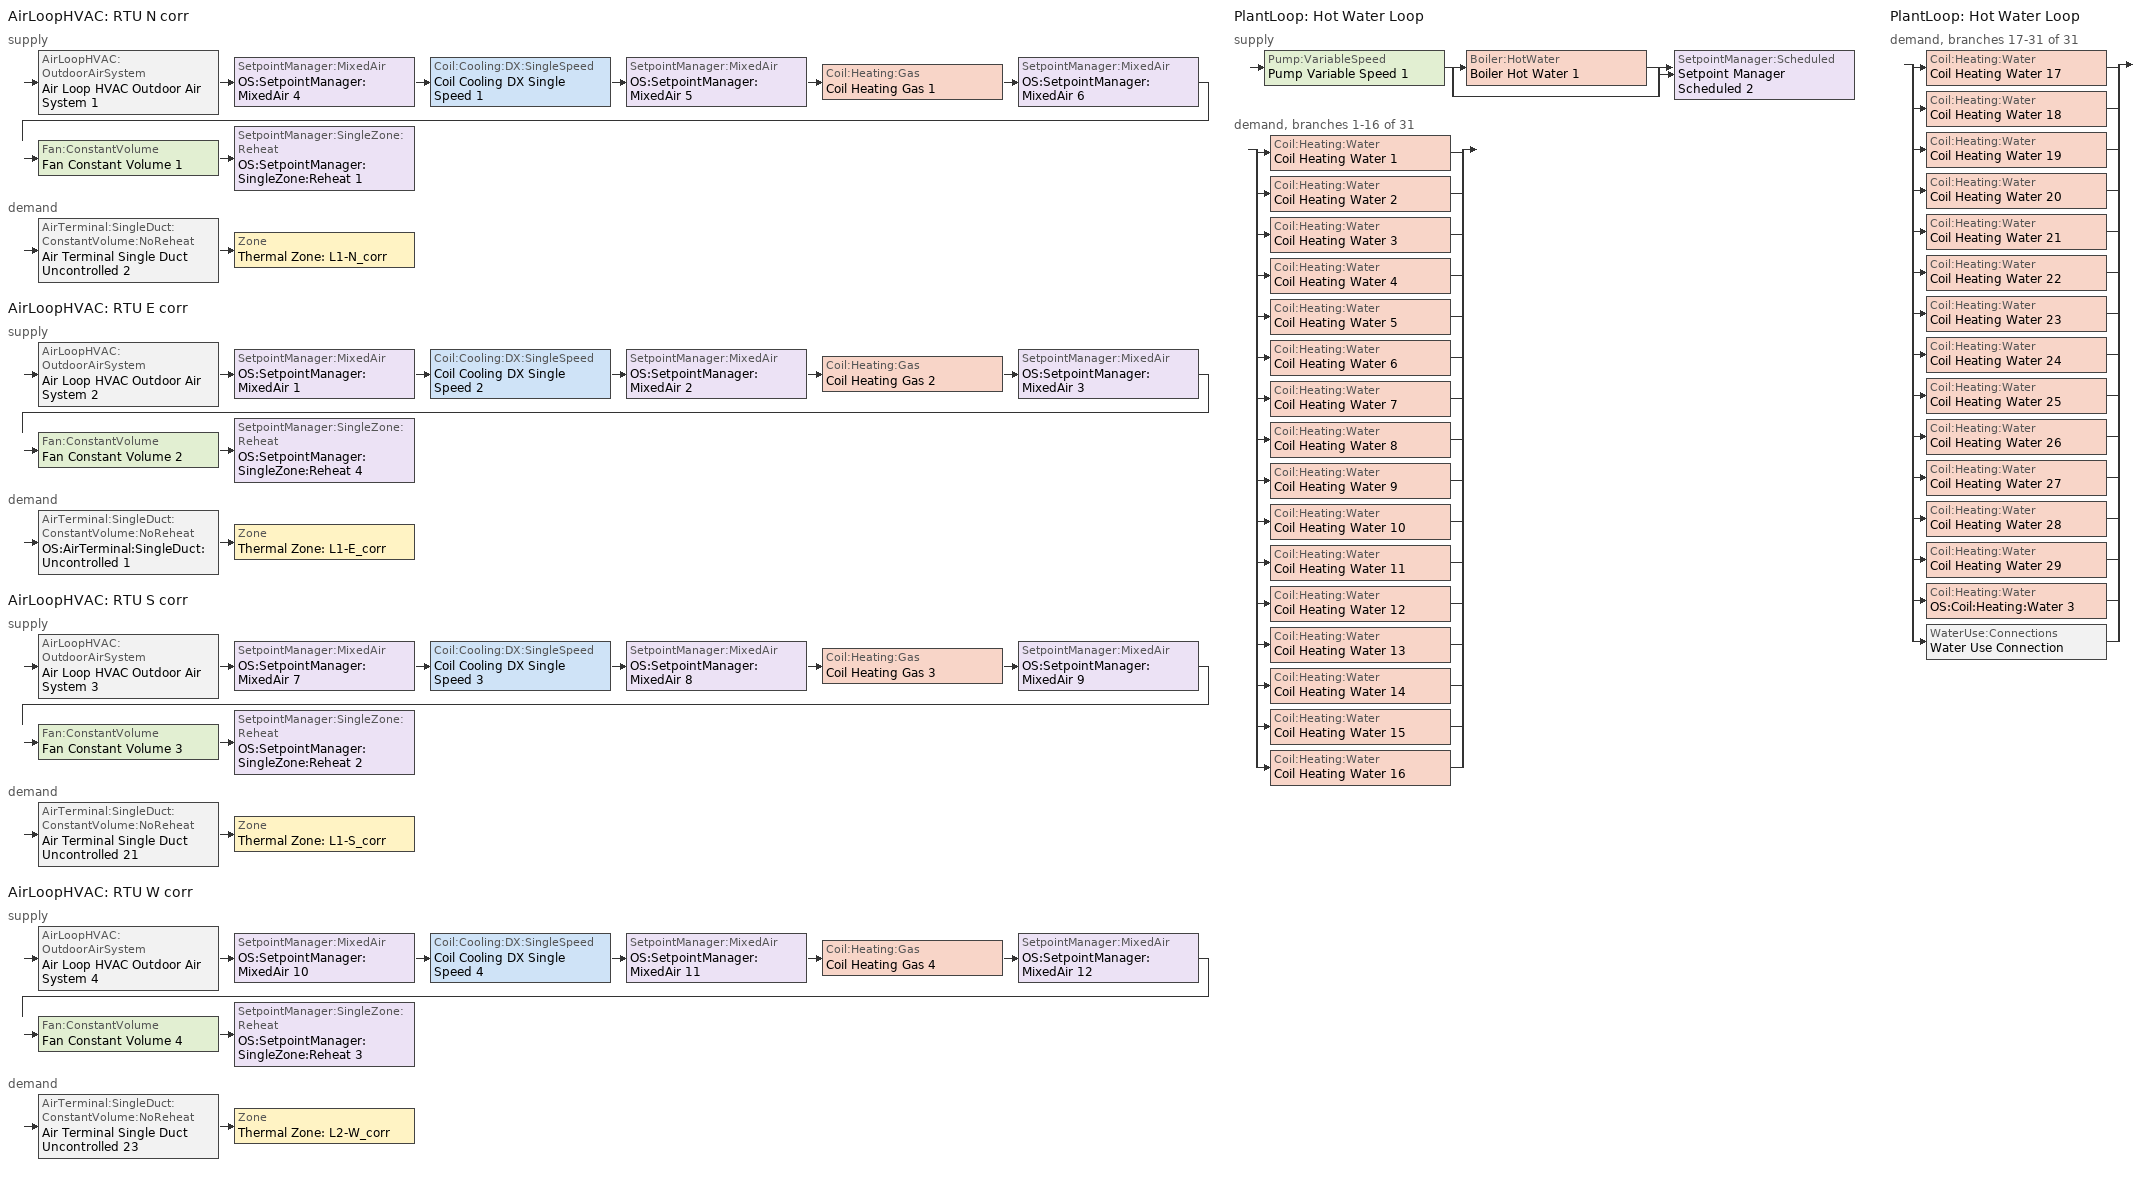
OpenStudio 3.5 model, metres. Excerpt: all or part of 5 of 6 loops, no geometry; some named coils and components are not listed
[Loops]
AirLoopHVAC 'RTU N corr'
 supply: AirLoopHVAC:OutdoorAirSystem 'Air Loop HVAC Outdoor Air System 1' > SetpointManager:MixedAir 'OS:SetpointManager:MixedAir 4' > Coil:Cooling:DX:SingleSpeed 'Coil Cooling DX Single Speed 1' > SetpointManager:MixedAir 'OS:SetpointManager:MixedAir 5' > Coil:Heating:Gas 'Coil Heating Gas 1' > SetpointManager:MixedAir 'OS:SetpointManager:MixedAir 6' > Fan:ConstantVolume 'Fan Constant Volume 1' > SetpointManager:SingleZone:Reheat 'OS:SetpointManager:SingleZone:Reheat 1'
 demand: AirTerminal:SingleDuct:ConstantVolume:NoReheat 'Air Terminal Single Duct Uncontrolled 2' > Zone 'Thermal Zone: L1-N_corr'
AirLoopHVAC 'RTU E corr'
 supply: AirLoopHVAC:OutdoorAirSystem 'Air Loop HVAC Outdoor Air System 2' > SetpointManager:MixedAir 'OS:SetpointManager:MixedAir 1' > Coil:Cooling:DX:SingleSpeed 'Coil Cooling DX Single Speed 2' > SetpointManager:MixedAir 'OS:SetpointManager:MixedAir 2' > Coil:Heating:Gas 'Coil Heating Gas 2' > SetpointManager:MixedAir 'OS:SetpointManager:MixedAir 3' > Fan:ConstantVolume 'Fan Constant Volume 2' > SetpointManager:SingleZone:Reheat 'OS:SetpointManager:SingleZone:Reheat 4'
 demand: AirTerminal:SingleDuct:ConstantVolume:NoReheat 'OS:AirTerminal:SingleDuct:Uncontrolled 1' > Zone 'Thermal Zone: L1-E_corr'
AirLoopHVAC 'RTU S corr'
 supply: AirLoopHVAC:OutdoorAirSystem 'Air Loop HVAC Outdoor Air System 3' > SetpointManager:MixedAir 'OS:SetpointManager:MixedAir 7' > Coil:Cooling:DX:SingleSpeed 'Coil Cooling DX Single Speed 3' > SetpointManager:MixedAir 'OS:SetpointManager:MixedAir 8' > Coil:Heating:Gas 'Coil Heating Gas 3' > SetpointManager:MixedAir 'OS:SetpointManager:MixedAir 9' > Fan:ConstantVolume 'Fan Constant Volume 3' > SetpointManager:SingleZone:Reheat 'OS:SetpointManager:SingleZone:Reheat 2'
 demand: AirTerminal:SingleDuct:ConstantVolume:NoReheat 'Air Terminal Single Duct Uncontrolled 21' > Zone 'Thermal Zone: L1-S_corr'
AirLoopHVAC 'RTU W corr'
 supply: AirLoopHVAC:OutdoorAirSystem 'Air Loop HVAC Outdoor Air System 4' > SetpointManager:MixedAir 'OS:SetpointManager:MixedAir 10' > Coil:Cooling:DX:SingleSpeed 'Coil Cooling DX Single Speed 4' > SetpointManager:MixedAir 'OS:SetpointManager:MixedAir 11' > Coil:Heating:Gas 'Coil Heating Gas 4' > SetpointManager:MixedAir 'OS:SetpointManager:MixedAir 12' > Fan:ConstantVolume 'Fan Constant Volume 4' > SetpointManager:SingleZone:Reheat 'OS:SetpointManager:SingleZone:Reheat 3'
 demand: AirTerminal:SingleDuct:ConstantVolume:NoReheat 'Air Terminal Single Duct Uncontrolled 23' > Zone 'Thermal Zone: L2-W_corr'
PlantLoop 'Hot Water Loop'
 supply: Pump:VariableSpeed 'Pump Variable Speed 1' > split
  | Boiler:HotWater 'Boiler Hot Water 1'
  | bypass
  join > SetpointManager:Scheduled 'Setpoint Manager Scheduled 2'
 demand, branches 1-16 of 31: split
  | Coil:Heating:Water 'Coil Heating Water 1'
  | Coil:Heating:Water 'Coil Heating Water 2'
  | Coil:Heating:Water 'Coil Heating Water 3'
  | Coil:Heating:Water 'Coil Heating Water 4'
  | Coil:Heating:Water 'Coil Heating Water 5'
  | Coil:Heating:Water 'Coil Heating Water 6'
  | Coil:Heating:Water 'Coil Heating Water 7'
  | Coil:Heating:Water 'Coil Heating Water 8'
  | Coil:Heating:Water 'Coil Heating Water 9'
  | Coil:Heating:Water 'Coil Heating Water 10'
  | Coil:Heating:Water 'Coil Heating Water 11'
  | Coil:Heating:Water 'Coil Heating Water 12'
  | Coil:Heating:Water 'Coil Heating Water 13'
  | Coil:Heating:Water 'Coil Heating Water 14'
  | Coil:Heating:Water 'Coil Heating Water 15'
  | Coil:Heating:Water 'Coil Heating Water 16'
PlantLoop 'Hot Water Loop'
 demand, branches 17-31 of 31: split
  | Coil:Heating:Water 'Coil Heating Water 17'
  | Coil:Heating:Water 'Coil Heating Water 18'
  | Coil:Heating:Water 'Coil Heating Water 19'
  | Coil:Heating:Water 'Coil Heating Water 20'
  | Coil:Heating:Water 'Coil Heating Water 21'
  | Coil:Heating:Water 'Coil Heating Water 22'
  | Coil:Heating:Water 'Coil Heating Water 23'
  | Coil:Heating:Water 'Coil Heating Water 24'
  | Coil:Heating:Water 'Coil Heating Water 25'
  | Coil:Heating:Water 'Coil Heating Water 26'
  | Coil:Heating:Water 'Coil Heating Water 27'
  | Coil:Heating:Water 'Coil Heating Water 28'
  | Coil:Heating:Water 'Coil Heating Water 29'
  | Coil:Heating:Water 'OS:Coil:Heating:Water 3'
  | WaterUse:Connections 'Water Use Connection'
[Sizing:Zone] Zone Cooling Design Supply Air Temperature Input Method=SupplyAirTemperature; Zone Cooling Design Supply Air Temperature {C}=14; Zone Cooling Design Supply Air Temperature Difference {deltaC}=11.11; Zone Heating Design Supply Air Temperature Input Method=SupplyAirTemperature; Zone Heating Design Supply Air Temperature {C}=40; Zone Heating Design Supply Air Temperature Difference {deltaC}=11.11; Zone Cooling Design Supply Air Humidity Ratio {kg-H2O/kg-air}=0.0085; Zone Heating Design Supply Air Humidity Ratio {kg-H2O/kg-air}=0.008; Heating Design Air Flow Method=DesignDay; Account for Dedicated Outdoor Air System=No; Dedicated Outdoor Air System Control Strategy=NeutralSupplyAir; Dedicated Outdoor Air Low Setpoint Temperature for Design {C}=Autosize; Dedicated Outdoor Air High Setpoint Temperature for Design {C}=Autosize; Zone Load Sizing Method=Sensible Load Only No Latent Load; Zone Latent Cooling Design Supply Air Humidity Ratio Input Method=HumidityRatioDifference; Zone Cooling Design Supply Air Humidity Ratio Difference {kgWater/kgDryAir}=0.005; Zone Latent Heating Design Supply Air Humidity Ratio Input Method=HumidityRatioDifference; Zone Humidification Design Supply Air Humidity Ratio Difference {kgWater/kgDryAir}=0.005
Thermal Zone: L1-W_ret; Thermal Zone: L2-E_apt_in; Thermal Zone: L4-S_apt_in; Thermal Zone: L2-W_corr; Thermal Zone: L4-EN_apt_out; Thermal Zone: L4-E_apt_in; Thermal Zone: L4-W_apt_out; Thermal Zone: L4-S_apt_out; Thermal Zone: L3-E_apt_in; Thermal Zone: L4-N_apt_in; Thermal Zone: L1-ES_apt; Thermal Zone: L3-N_apt_out; Thermal Zone: L1-S_corr; Thermal Zone: L3-S_apt_out; Thermal Zone: L1-EN_apt; Thermal Zone: L2-N_apt_out; Thermal Zone: L2-N_apt_in; Thermal Zone: L3-N_apt_in; Thermal Zone: L1-SW_apt; Thermal Zone: L4-N_apt_out; Thermal Zone: L3-S_apt_in; Thermal Zone: L2-W_apt_in; Thermal Zone: L3-W_apt_in; Thermal Zone: L1-N_corr; Thermal Zone: L3-EN_apt_out; Thermal Zone: L4-ES_apt_out; Thermal Zone: L1-S_apt; Thermal Zone: L3-ES_apt_out; Thermal Zone: L1-E_corr; Thermal Zone: L3-W_apt_out; Thermal Zone: L2-W_apt_out; Thermal Zone: L2-S_apt_in; Thermal Zone: L1-N_apt_out; Thermal Zone: L4-W_apt_in
[Zone equipment]
Thermal Zone: L1-W_ret: OS:ZoneHVAC:PackagedTerminalAirConditioner 1
Thermal Zone: L2-E_apt_in: Zone HVAC Four Pipe Fan Coil 15
Thermal Zone: L4-S_apt_in: Zone HVAC Four Pipe Fan Coil 4
Thermal Zone: L2-W_corr: Air Terminal Single Duct Uncontrolled 23
Thermal Zone: L4-EN_apt_out: Zone HVAC Four Pipe Fan Coil 9
Thermal Zone: L4-E_apt_in: Zone HVAC Four Pipe Fan Coil 7
Thermal Zone: L4-W_apt_out: Zone HVAC Four Pipe Fan Coil 1
Thermal Zone: L4-S_apt_out: Zone HVAC Four Pipe Fan Coil 3
Thermal Zone: L3-E_apt_in: Zone HVAC Four Pipe Fan Coil 23
Thermal Zone: L4-N_apt_in: Zone HVAC Four Pipe Fan Coil 6
Thermal Zone: L1-ES_apt: Zone HVAC Four Pipe Fan Coil 11
Thermal Zone: L3-N_apt_out: Zone HVAC Four Pipe Fan Coil 25
Thermal Zone: L1-S_corr: Air Terminal Single Duct Uncontrolled 21
Thermal Zone: L3-S_apt_out: Zone HVAC Four Pipe Fan Coil 27
Thermal Zone: L1-EN_apt: Zone HVAC Four Pipe Fan Coil 10
Thermal Zone: L2-N_apt_out: Zone HVAC Four Pipe Fan Coil 17
Thermal Zone: L2-N_apt_in: Zone HVAC Four Pipe Fan Coil 16
Thermal Zone: L3-N_apt_in: Zone HVAC Four Pipe Fan Coil 24
Thermal Zone: L1-SW_apt: Zone HVAC Four Pipe Fan Coil 13
Thermal Zone: L4-N_apt_out: Zone HVAC Four Pipe Fan Coil 5
Thermal Zone: L3-S_apt_in: Zone HVAC Four Pipe Fan Coil 26
Thermal Zone: L2-W_apt_in: Zone HVAC Four Pipe Fan Coil 19
Thermal Zone: L3-W_apt_in: Zone HVAC Four Pipe Fan Coil 28
Thermal Zone: L1-N_corr: Air Terminal Single Duct Uncontrolled 2
Thermal Zone: L3-EN_apt_out: Zone HVAC Four Pipe Fan Coil 21
Thermal Zone: L4-ES_apt_out: Zone HVAC Four Pipe Fan Coil 8
Thermal Zone: L1-S_apt: Zone HVAC Four Pipe Fan Coil 14
Thermal Zone: L3-ES_apt_out: Zone HVAC Four Pipe Fan Coil 22
Thermal Zone: L1-E_corr: OS:AirTerminal:SingleDuct:Uncontrolled 1
Thermal Zone: L3-W_apt_out: Zone HVAC Four Pipe Fan Coil 29
Thermal Zone: L2-W_apt_out: Zone HVAC Four Pipe Fan Coil 20
Thermal Zone: L2-S_apt_in: Zone HVAC Four Pipe Fan Coil 18
Thermal Zone: L1-N_apt_out: Zone HVAC Four Pipe Fan Coil 12
Thermal Zone: L4-W_apt_in: Zone HVAC Four Pipe Fan Coil 2
[AirLoopHVAC] Design Supply Air Flow Rate {m3/s}=AutoSize; Design Return Air Flow Fraction of Supply Air Flow=1
Name | Availability Schedule
RTU N corr; RTU S corr; RTU W corr | Always On Discrete
RTU E corr | Always On
[Sizing:System] Type of Load to Size On=Total; Central Heating Maximum System Air Flow Ratio=1; Preheat Design Temperature {C}=7; Preheat Design Humidity Ratio {kg-H2O/kg-Air}=0.008; Precool Design Temperature {C}=12.8; Precool Design Humidity Ratio {kg-H2O/kg-Air}=0.008; Central Cooling Design Supply Air Temperature {C}=12.8; Central Heating Design Supply Air Temperature {C}=40; Sizing Option=NonCoincident; 100% Outdoor Air in Cooling=Yes; 100% Outdoor Air in Heating=Yes; Central Cooling Design Supply Air Humidity Ratio {kg-H2O/kg-Air}=0.0085; Central Heating Design Supply Air Humidity Ratio {kg-H2O/kg-Air}=0.008; Cooling Design Air Flow Method=DesignDay; Cooling Design Air Flow Rate {m3/s}=0; Heating Design Air Flow Method=DesignDay; Heating Design Air Flow Rate {m3/s}=0; System Outdoor Air Method=ZoneSum; Zone Maximum Outdoor Air Fraction=1; Cooling Supply Air Flow Rate Per Floor Area {m3/s-m2}=0.00996765; Cooling Fraction of Autosized Cooling Supply Air Flow Rate=1; Cooling Supply Air Flow Rate Per Unit Cooling Capacity {m3/s-W}=3.94755e-05; Heating Supply Air Flow Rate Per Floor Area {m3/s-m2}=0.00996765; Heating Fraction of Autosized Heating Supply Air Flow Rate=1; Heating Fraction of Autosized Cooling Supply Air Flow Rate=1; Heating Supply Air Flow Rate Per Unit Heating Capacity {m3/s-W}=3.15882e-05; Cooling Design Capacity Method=CoolingDesignCapacity; Cooling Design Capacity {W}=Autosize; Cooling Design Capacity Per Floor Area {W/m2}=234.7; Fraction of Autosized Cooling Design Capacity=1; Heating Design Capacity Method=HeatingDesignCapacity; Heating Design Capacity {W}=Autosize; Heating Design Capacity Per Floor Area {W/m2}=157; Fraction of Autosized Heating Design Capacity=1; Central Cooling Capacity Control Method=OnOff
Name | Design Outdoor Air Flow Rate {m3/s}
RTU N corr | 0
RTU E corr; RTU S corr; RTU W corr | Autosize
[Fan:ConstantVolume] Maximum Flow Rate {m3/s}=AutoSize
Name | Availability Schedule | Pressure Rise {Pa}
Fan Constant Volume 1; Fan Constant Volume 2; Fan Constant Volume 3; Fan Constant Volume 4 | Always On Discrete | 500
Fan Constant Volume 5; Fan Constant Volume 6; Fan Constant Volume 7; Fan Constant Volume 8; Fan Constant Volume 9; Fan Constant Volume 10; Fan Constant Volume 11; Fan Constant Volume 12; Fan Constant Volume 13; Fan Constant Volume 14; Fan Constant Volume 15; Fan Constant Volume 16; Fan Constant Volume 17; Fan Constant Volume 18; OS:Fan:ConstantVolume 4; Fan Constant Volume 19; Fan Constant Volume 20; Fan Constant Volume 21; Fan Constant Volume 22; Fan Constant Volume 23; Fan Constant Volume 24; Fan Constant Volume 25; Fan Constant Volume 26; Fan Constant Volume 27; Fan Constant Volume 28; Fan Constant Volume 29; Fan Constant Volume 30; Fan Constant Volume 31; Fan Constant Volume 32; Fan Constant Volume 33 | Always On Discrete 1
[Coil:Heating:Gas] Availability Schedule=Always On Discrete; Gas Burner Efficiency=0.8; Nominal Capacity {W}=AutoSize; Parasitic Electric Load {W}=0; Parasitic Gas Load {W}=0
Coil Heating Gas 1; Coil Heating Gas 2; Coil Heating Gas 3; Coil Heating Gas 4
[Coil:Cooling:DX:SingleSpeed] Rated COP {W/W}=3; Rated Evaporator Fan Power Per Volume Flow Rate 2017 {W/(m3/s)}=773.3; Rated Evaporator Fan Power Per Volume Flow Rate 2023 {W/(m3/s)}=934.4; Minimum Outdoor Dry-Bulb Temperature for Compressor Operation {C}=-25; Nominal Time for Condensate Removal to Begin {s}=0; Ratio of Initial Moisture Evaporation Rate and Steady State Latent Capacity=0; Maximum Cycling Rate {cycles/hr}=0; Latent Capacity Time Constant {s}=0; Condenser Type=AirCooled; Evaporative Condenser Effectiveness=0; Evaporative Condenser Air Flow Rate {m3/s}=Autosize; Evaporative Condenser Pump Rated Power Consumption {W}=Autosize; Crankcase Heater Capacity {W}=0; Maximum Outdoor Dry-Bulb Temperature for Crankcase Heater Operation {C}=0; Basin Heater Capacity {W/K}=0; Basin Heater Setpoint Temperature {C}=10
Name | Availability Schedule | Rated Total Cooling Capacity {W} | Rated Sensible Heat Ratio | Rated Air Flow Rate {m3/s} | Total Cooling Capacity Function of Temperature Curve | Total Cooling Capacity Function of Flow Fraction Curve | Energy Input Ratio Function of Temperature Curve | Energy Input Ratio Function of Flow Fraction Curve | Part Load Fraction Correlation Curve
Coil Cooling DX Single Speed 1 | Always On Discrete | autosize | autosize | autosize | Curve Biquadratic 1 | Curve Quadratic 1 | Curve Biquadratic 2 | Curve Quadratic 2 | Curve Quadratic 3
Coil Cooling DX Single Speed 2 | Always On Discrete | autosize | autosize | autosize | Curve Biquadratic 3 | Curve Quadratic 4 | Curve Biquadratic 4 | Curve Quadratic 5 | Curve Quadratic 6
Coil Cooling DX Single Speed 3 | Always On Discrete | autosize | autosize | autosize | Curve Biquadratic 5 | Curve Quadratic 7 | Curve Biquadratic 6 | Curve Quadratic 8 | Curve Quadratic 9
Coil Cooling DX Single Speed 4 | Always On Discrete | autosize | autosize | autosize | Curve Biquadratic 7 | Curve Quadratic 10 | Curve Biquadratic 8 | Curve Quadratic 11 | Curve Quadratic 12
OS:Coil:Cooling:DX:SingleSpeed 4 | Always On Discrete 1 | Autosize | Autosize | Autosize | OS:Curve:Biquadratic 13 | OS:Curve:Quadratic 17 | OS:Curve:Biquadratic 14 | OS:Curve:Quadratic 18 | OS:Curve:Quadratic 19
[Controller:OutdoorAir] Minimum Outdoor Air Flow Rate {m3/s}=Autosize; Maximum Outdoor Air Flow Rate {m3/s}=Autosize; Economizer Control Type=FixedDryBulb; Economizer Control Action Type=MinimumFlowWithBypass; Economizer Maximum Limit Dry-Bulb Temperature {C}=28; Economizer Maximum Limit Enthalpy {J/kg}=64000; Economizer Minimum Limit Dry-Bulb Temperature {C}=-100; Lockout Type=NoLockout; Minimum Limit Type=FixedMinimum; Minimum Outdoor Air Schedule=Always On Discrete; High Humidity Control=No; Heat Recovery Bypass Control Type=BypassWhenOAFlowGreaterThanMinimum
Name | Controller Mechanical Ventilation
Controller Outdoor Air 1 | Controller Mechanical Ventilation 1
Controller Outdoor Air 2 | Controller Mechanical Ventilation 2
Controller Outdoor Air 3 | Controller Mechanical Ventilation 3
Controller Outdoor Air 4 | Controller Mechanical Ventilation 4
[Controller:MechanicalVentilation] Availability Schedule=Always On Discrete; System Outdoor Air Method=ZoneSum
Controller Mechanical Ventilation 1; Controller Mechanical Ventilation 2; Controller Mechanical Ventilation 3; Controller Mechanical Ventilation 4
[AirLoopHVAC:OutdoorAirSystem]
Name | Controller
Air Loop HVAC Outdoor Air System 1 | Controller Outdoor Air 1
Air Loop HVAC Outdoor Air System 2 | Controller Outdoor Air 2
Air Loop HVAC Outdoor Air System 3 | Controller Outdoor Air 3
Air Loop HVAC Outdoor Air System 4 | Controller Outdoor Air 4
[AirTerminal:SingleDuct:ConstantVolume:NoReheat] Maximum Air Flow Rate {m3/s}=AutoSize
Name | Availability Schedule
Air Terminal Single Duct Uncontrolled 2; Air Terminal Single Duct Uncontrolled 21; Air Terminal Single Duct Uncontrolled 23 | Always On Discrete
OS:AirTerminal:SingleDuct:Uncontrolled 1 | Always On Discrete 1
[WaterUse:Equipment]
Bathroom Sink 2: Water Use Equipment Definition=ES MF Prop Apt GPM; Flow Rate Fraction Schedule=Mid-riseApartment Apartment Dhw - MFHR
[WaterUse:Equipment:Definition]
ES MF Prop Apt GPM: Peak Flow Rate {m3/s}=0.000528581; Target Temperature Schedule=Water Heater Setpoint Temperature
[SetpointManager:MixedAir]
OS:SetpointManager:MixedAir 1: Control Variable=Temperature
[SetpointManager:SingleZone:Reheat] Minimum Supply Air Temperature {C}=-99; Maximum Supply Air Temperature {C}=99
Name | Control Zone
OS:SetpointManager:SingleZone:Reheat 1 | Thermal Zone: L1-N_corr
OS:SetpointManager:SingleZone:Reheat 2 | Thermal Zone: L1-S_corr
OS:SetpointManager:SingleZone:Reheat 3 | Thermal Zone: L2-W_corr
OS:SetpointManager:SingleZone:Reheat 4 | Thermal Zone: L1-E_corr
[PlantLoop]
Hot Water Loop: Fluid Type=Water; Glycol Concentration=0; Maximum Loop Flow Rate {m3/s}=0.0145; Plant Loop Volume {m3}=Autocalculate; Load Distribution Scheme=Optimal
[Sizing:Plant]
Hot Water Loop: Loop Type=Heating; Design Loop Exit Temperature {C}=60; Loop Design Temperature Difference {deltaC}=11; Sizing Option=NonCoincident; Zone Timesteps in Averaging Window=1; Coincident Sizing Factor Mode=None
[Pump:VariableSpeed]
Pump Variable Speed 1: Rated Pump Head {Pa}=179344; Motor Efficiency=0.9; Coefficient 1 of the Part Load Performance Curve=0; Coefficient 2 of the Part Load Performance Curve=3.2485; Coefficient 3 of the Part Load Performance Curve=-4.7443; Coefficient 4 of the Part Load Performance Curve=2.5294; Pump Control Type=Intermittent; Skin Loss Radiative Fraction=0.5; Design Power Sizing Method=PowerPerFlowPerPressure; Design Electric Power per Unit Flow Rate {W/(m3/s)}=348701.1; Design Shaft Power per Unit Flow Rate per Unit Head {W-s/m3-Pa}=1.28205; Design Minimum Flow Rate Fraction=0
[Boiler:HotWater]
Boiler Hot Water 1: Nominal Capacity {W}=36516655; Nominal Thermal Efficiency=0.97; Efficiency Curve Temperature Evaluation Variable=LeavingBoiler; Normalized Boiler Efficiency Curve=Boiler Efficiency 2; Design Water Flow Rate {m3/s}=Autosize; Water Outlet Upper Temperature Limit {C}=99; Boiler Flow Mode=LeavingSetpointModulated; Parasitic Electric Load {W}=0; Sizing Factor=1
[SetpointManager:Scheduled]
Setpoint Manager Scheduled 2: Control Variable=Temperature; Schedule=Hot Water Temperature (140)
[ZoneHVAC:FourPipeFanCoil] Availability Schedule=Always On Discrete 1; Capacity Control Method=ConstantFanVariableFlow; Maximum Supply Air Flow Rate {m3/s}=autosize; Maximum Outdoor Air Flow Rate {m3/s}=Autosize; Outdoor Air Schedule=OA Schedule (on night & wkend); Maximum Cold Water Flow Rate {m3/s}=autosize; Maximum Hot Water Flow Rate {m3/s}=autosize; Minimum Supply Air Temperature in Cooling Mode {C}=Autosize; Maximum Supply Air Temperature in Heating Mode {C}=Autosize
Name | Supply Air Fan | Cooling Coil | Heating Coil | Medium Speed Supply Air Flow Ratio
Zone HVAC Four Pipe Fan Coil 1 | Fan Constant Volume 5 | Coil Cooling Water 1 | Coil Heating Water 1
Zone HVAC Four Pipe Fan Coil 2 | Fan Constant Volume 6 | Coil Cooling Water 2 | Coil Heating Water 2
Zone HVAC Four Pipe Fan Coil 3 | Fan Constant Volume 7 | Coil Cooling Water 3 | Coil Heating Water 3
Zone HVAC Four Pipe Fan Coil 4 | Fan Constant Volume 8 | Coil Cooling Water 4 | Coil Heating Water 4
Zone HVAC Four Pipe Fan Coil 5 | Fan Constant Volume 9 | Coil Cooling Water 5 | Coil Heating Water 5
Zone HVAC Four Pipe Fan Coil 6 | Fan Constant Volume 10 | Coil Cooling Water 6 | Coil Heating Water 6
Zone HVAC Four Pipe Fan Coil 7 | Fan Constant Volume 11 | Coil Cooling Water 7 | Coil Heating Water 7
Zone HVAC Four Pipe Fan Coil 8 | Fan Constant Volume 12 | Coil Cooling Water 8 | Coil Heating Water 8
Zone HVAC Four Pipe Fan Coil 9 | Fan Constant Volume 13 | Coil Cooling Water 9 | Coil Heating Water 9
Zone HVAC Four Pipe Fan Coil 10 | Fan Constant Volume 14 | Coil Cooling Water 10 | Coil Heating Water 10
Zone HVAC Four Pipe Fan Coil 11 | Fan Constant Volume 15 | Coil Cooling Water 11 | Coil Heating Water 11 | 0.66
Zone HVAC Four Pipe Fan Coil 12 | Fan Constant Volume 16 | Coil Cooling Water 12 | Coil Heating Water 12
Zone HVAC Four Pipe Fan Coil 13 | Fan Constant Volume 17 | Coil Cooling Water 13 | Coil Heating Water 13
Zone HVAC Four Pipe Fan Coil 14 | Fan Constant Volume 18 | Coil Cooling Water 14 | Coil Heating Water 14
Zone HVAC Four Pipe Fan Coil 15 | Fan Constant Volume 19 | Coil Cooling Water 15 | Coil Heating Water 15
Zone HVAC Four Pipe Fan Coil 16 | Fan Constant Volume 20 | Coil Cooling Water 16 | Coil Heating Water 16
Zone HVAC Four Pipe Fan Coil 17 | Fan Constant Volume 21 | Coil Cooling Water 17 | Coil Heating Water 17
Zone HVAC Four Pipe Fan Coil 18 | Fan Constant Volume 22 | Coil Cooling Water 18 | Coil Heating Water 18
Zone HVAC Four Pipe Fan Coil 19 | Fan Constant Volume 23 | Coil Cooling Water 19 | Coil Heating Water 19
Zone HVAC Four Pipe Fan Coil 20 | Fan Constant Volume 24 | Coil Cooling Water 20 | Coil Heating Water 20
Zone HVAC Four Pipe Fan Coil 21 | Fan Constant Volume 25 | Coil Cooling Water 21 | Coil Heating Water 21
Zone HVAC Four Pipe Fan Coil 22 | Fan Constant Volume 26 | Coil Cooling Water 22 | Coil Heating Water 22
Zone HVAC Four Pipe Fan Coil 23 | Fan Constant Volume 27 | Coil Cooling Water 23 | Coil Heating Water 23
Zone HVAC Four Pipe Fan Coil 24 | Fan Constant Volume 28 | Coil Cooling Water 24 | Coil Heating Water 24
Zone HVAC Four Pipe Fan Coil 25 | Fan Constant Volume 29 | Coil Cooling Water 25 | Coil Heating Water 25
Zone HVAC Four Pipe Fan Coil 26 | Fan Constant Volume 30 | Coil Cooling Water 26 | Coil Heating Water 26
Zone HVAC Four Pipe Fan Coil 27 | Fan Constant Volume 31 | Coil Cooling Water 27 | Coil Heating Water 27
Zone HVAC Four Pipe Fan Coil 28 | Fan Constant Volume 32 | Coil Cooling Water 28 | Coil Heating Water 28
Zone HVAC Four Pipe Fan Coil 29 | Fan Constant Volume 33 | Coil Cooling Water 29 | Coil Heating Water 29
[Coil:Heating:Water] Availability Schedule=Always On Discrete 1; Rated Inlet Water Temperature {C}=62.2; Rated Outlet Water Temperature {C}=60
Name | Rated Inlet Air Temperature {C} | Rated Outlet Air Temperature {C}
Coil Heating Water 1; Coil Heating Water 10; Coil Heating Water 11; Coil Heating Water 12; Coil Heating Water 13; Coil Heating Water 14
Coil Heating Water 2; Coil Heating Water 3; Coil Heating Water 4; Coil Heating Water 5; Coil Heating Water 6; Coil Heating Water 7; Coil Heating Water 9; OS:Coil:Heating:Water 3; Coil Heating Water 15; Coil Heating Water 16; Coil Heating Water 17; Coil Heating Water 18; Coil Heating Water 19; Coil Heating Water 20; Coil Heating Water 21; Coil Heating Water 22; Coil Heating Water 23; Coil Heating Water 24; Coil Heating Water 25; Coil Heating Water 26; Coil Heating Water 27; Coil Heating Water 28; Coil Heating Water 29 | 16.6 | 32.2
Coil Heating Water 8 |  | 32.2
[ZoneHVAC:PackagedTerminalAirConditioner]
OS:ZoneHVAC:PackagedTerminalAirConditioner 1: Availability Schedule=Always On Discrete 1; Supply Air Flow Rate During Cooling Operation {m3/s}=Autosize; Supply Air Flow Rate During Heating Operation {m3/s}=Autosize; Supply Air Flow Rate When No Cooling or Heating is Needed {m3/s}=Autosize; Outdoor Air Flow Rate During Cooling Operation {m3/s}=Autosize; Outdoor Air Flow Rate During Heating Operation {m3/s}=Autosize; Outdoor Air Flow Rate When No Cooling or Heating is Needed {m3/s}=Autosize; Supply Air Fan=OS:Fan:ConstantVolume 4; Heating Coil=OS:Coil:Heating:Water 3; Cooling Coil=OS:Coil:Cooling:DX:SingleSpeed 4; Fan Placement=DrawThrough; Supply Air Fan Operating Mode Schedule=Always On Discrete 1
[WaterUse:Connections]
Water Use Connection: Water Use Equipment Name 1=Bathroom Sink 2
[Schedule:Ruleset]
Name | Default Day Schedule | Summer Design Day Schedule | Winter Design Day Schedule
Always On | Always On Default Schedule | Always On Summer Design Day | Always On Winter Design Day
OA Schedule (on night & wkend) | Office Infil Quarter On Default Schedule 1 | Office Infil Quarter On Summer Design Day 1 | Office Infil Quarter On Winter Design Day 1
Water Heater Setpoint Temperature | Water Heater Setpoint Temperature Default
Hot Water Temperature (140) | Hot Water Temperature Default 4 | Hot Water Temperature Summer Design Day 4 | Hot Water Temperature Winter Design Day 4
Mid-riseApartment Apartment Dhw - MFHR | Schedule Day 9 | Schedule Day 10
[Schedule:Day]
Always On Default Schedule; Always On Summer Design Day; Always On Winter Design Day; Office Infil Quarter On Rule 1 Day Schedule 1: 24, 0, 1
Office Infil Quarter On Default Schedule 1: 6, 0, 1, 22, 0, 0.25, 24, 0, 1
Office Infil Quarter On Summer Design Day 1: 6, 0, 1, 22, 0, 0.4, 24, 0, 1
Office Infil Quarter On Winter Design Day 1: 6, 0, 1, 18, 0, 0.4, 24, 0, 1
Water Heater Setpoint Temperature Default; Hot Water Temperature Default 4: 24, 0, 60
Hot Water Temperature Summer Design Day 4; Hot Water Temperature Winter Design Day 4: 24, 0, 67
Schedule Day 9: 5, 0, 0.05, 6, 0, 0.3, 7, 0, 0.5, 8, 0, 0.4, 10, 0, 0.3, 11, 0, 0.35, 12, 0, 0.4, 14, 0, 0.35, 16, 0, 0.3, 18, 0, 0.5, 19, 0, 0.4, 21, 0, 0.35, 22, 0, 0.45, 23, 0, 0.3, 24, 0, 0.05
Schedule Day 10: 24, 0, 0.3
[Schedule:Rule]
Office Infil Quarter On Rule 3: Schedule Ruleset=OA Schedule (on night & wkend); Rule Order=0; Day Schedule=Office Infil Quarter On Rule 1 Day Schedule 1; Apply Sunday=Yes; Apply Monday=No; Apply Tuesday=No; Apply Wednesday=No; Apply Thursday=No; Apply Friday=No; Apply Saturday=Yes; Date Specification Type=DateRange; Start Month=1; Start Day=1; End Month=12; End Day=31
[Schedule:Constant] Value=1
Always On Discrete; Always On Discrete 1
[Curve:Biquadratic]
Name | Coefficient1 Constant | Coefficient2 x | Coefficient3 x**2 | Coefficient4 y | Coefficient5 y**2 | Coefficient6 x*y | Minimum Value of x | Maximum Value of x | Minimum Value of y | Maximum Value of y | Input Unit Type for X | Input Unit Type for Y | Output Unit Type | Minimum Value of x {BasedOnField A2} | Maximum Value of x {BasedOnField A2} | Minimum Value of y {BasedOnField A3} | Maximum Value of y {BasedOnField A3}
Curve Biquadratic 1; Curve Biquadratic 3; Curve Biquadratic 5; Curve Biquadratic 7 | 0.42415 | 0.04426 | -0.00042 | 0.00333 | -8e-005 | -0.00021 | 17 | 22 | 13 | 46
Curve Biquadratic 2; Curve Biquadratic 4; Curve Biquadratic 6; Curve Biquadratic 8 | 1.23649 | -0.02431 | 0.00057 | -0.01434 | 0.00063 | -0.00038 | 17 | 22 | 13 | 46
Boiler Efficiency 2 | 1 | 0 | 0 | 0 | 0 | 0 | 0 | 1 | 0 | 1 | Dimensionless | Dimensionless | Dimensionless
OS:Curve:Biquadratic 13 | 0.42415 | 0.04426 | -0.00042 | 0.00333 | -8e-05 | -0.00021 |  |  |  |  |  |  |  | 17 | 22 | 13 | 46
OS:Curve:Biquadratic 14 | 1.23649 | -0.02431 | 0.00057 | -0.01434 | 0.00063 | -0.00038 |  |  |  |  |  |  |  | 17 | 22 | 13 | 46
[Curve:Quadratic]
Name | Coefficient1 Constant | Coefficient2 x | Coefficient3 x**2 | Minimum Value of x | Maximum Value of x | Minimum Value of x {BasedOnField A2} | Maximum Value of x {BasedOnField A2}
Curve Quadratic 1; Curve Quadratic 4; Curve Quadratic 7; Curve Quadratic 10 | 0.77136 | 0.34053 | -0.11088 | 0.75918 | 1.13877
Curve Quadratic 2; Curve Quadratic 5; Curve Quadratic 8; Curve Quadratic 11 | 1.2055 | -0.32953 | 0.12308 | 0.75918 | 1.13877
Curve Quadratic 3; Curve Quadratic 6; Curve Quadratic 9; Curve Quadratic 12 | 0.771 | 0.229 | 0 | 0 | 1
OS:Curve:Quadratic 17 | 0.77136 | 0.34053 | -0.11088 |  |  | 0.75918 | 1.13877
OS:Curve:Quadratic 18 | 1.2055 | -0.32953 | 0.12308 |  |  | 0.75918 | 1.13877
OS:Curve:Quadratic 19 | 0.771 | 0.229 | 0 |  |  | 0 | 1
